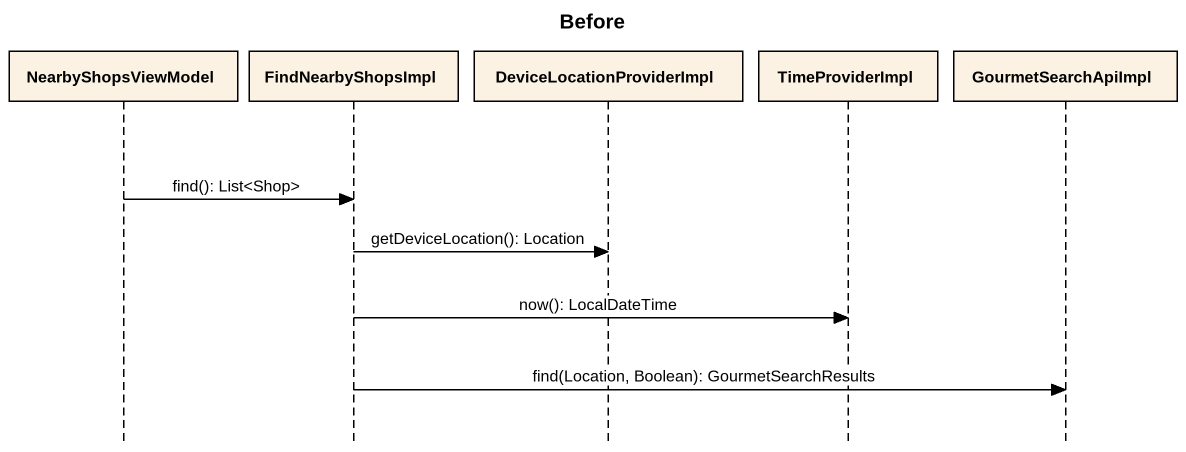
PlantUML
@startuml
title Before
hide footbox
participant NearbyShopsViewModel
participant FindNearbyShopsImpl
participant DeviceLocationProviderImpl
participant TimeProviderImpl
participant GourmetSearchApiImpl

NearbyShopsViewModel -> FindNearbyShopsImpl : find(): List<Shop>
FindNearbyShopsImpl -> DeviceLocationProviderImpl : getDeviceLocation(): Location
FindNearbyShopsImpl -> TimeProviderImpl : now(): LocalDateTime
FindNearbyShopsImpl -> GourmetSearchApiImpl : find(Location, Boolean): GourmetSearchResults
@enduml
